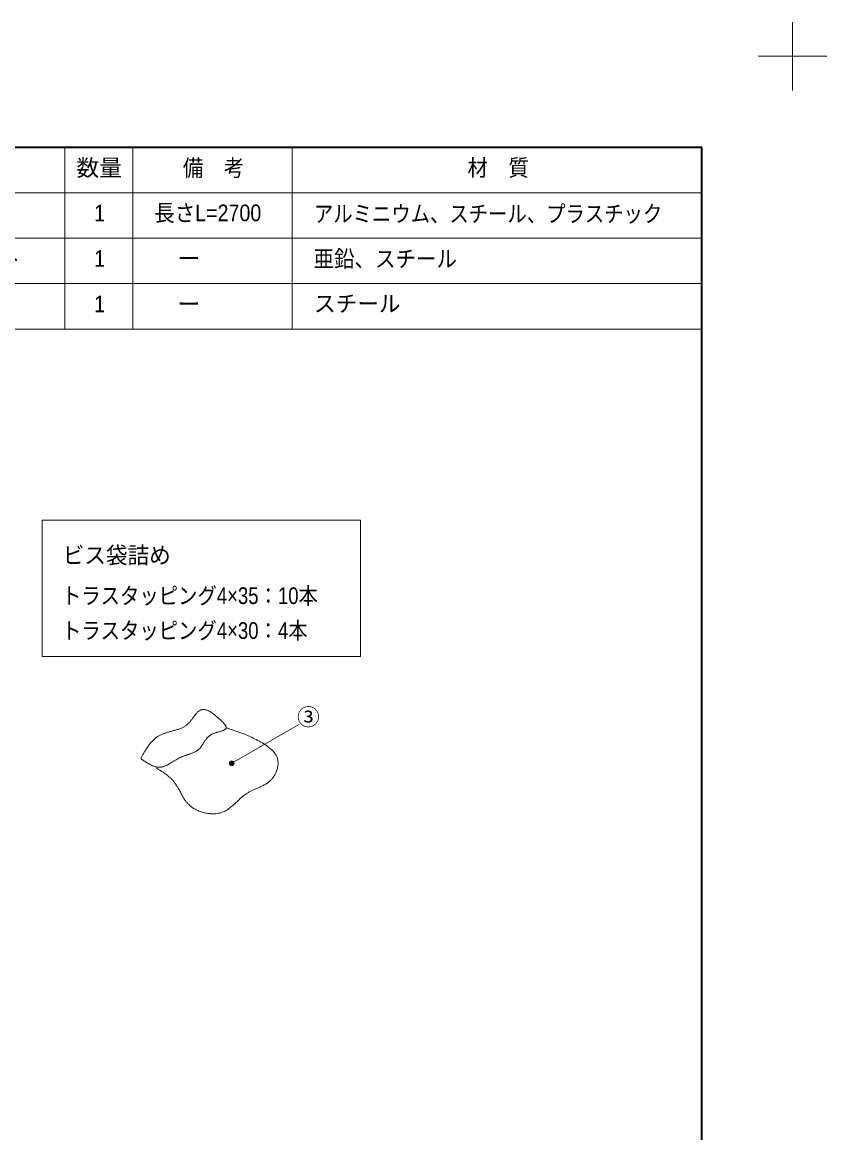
# Model space of a CAD drawing. Units: millimetres on the paper. Extents: x -396 to 396, y -304 to 304.
# Drawn here: x -138.1 to 38.8, y 60.2 to 304.5 of the extents above; entities that cross this region are included whole.
import ezdxf
from ezdxf.enums import TextEntityAlignment as Align

# ---------------------------------------------------------------- set-up
doc = ezdxf.new("R2010")
doc.units = ezdxf.units.MM
doc.linetypes.add('USER2', pattern=[1.11, 0.71, -0.4])
for name, color, linetype, lineweight in [('0-3_1図面枠', 7, 'Continuous', 20), ('0-4_2寸法-3', 7, 'Continuous', 15), ('0-5_3一般', 7, 'USER2', 15)]:
    doc.layers.add(name, color=color, linetype=linetype, lineweight=lineweight)
doc.styles.add('ＭＳ Ｐゴシック', font='')
doc.styles.get('ＭＳ Ｐゴシック').set_extended_font_data('MS PGothic')

# ---------------------------------------------------------------- blocks, each defined once
blk = doc.blocks.new('グループ')
at = {"layer": '0-3_1図面枠', "lineweight": 15}
for p, q in [((210, 289.5), (210, 304.5)), ((217.5, 297), (202.5, 297))]:
    blk.add_line(p, q, dxfattribs=at)
blk = doc.blocks.new('グループ-2')
at = {"layer": '0-3_1図面枠', "lineweight": 35}
blk.add_lwpolyline([(-190, 277), (190, 277), (190, -277), (-190, -277)], close=True, dxfattribs=at)
blk = doc.blocks.new('図面枠')
at = {"layer": '0-3_1図面枠'}
for name in ['グループ', 'グループ-2']:
    blk.add_blockref(name, (0, 0), dxfattribs=at)
blk = doc.blocks.new('グループ-7')
at = {"layer": '0-5_3一般', "linetype": 'Continuous'}
for points in [[(77.715, 150.871), (77.8, 150.98), (77.885, 151.09), (77.971, 151.201), (78.056, 151.315), (78.141, 151.43), (78.226, 151.547), (78.311, 151.665), (78.397, 151.784), (78.485, 151.902), (78.574, 152.017), (78.666, 152.13), (78.759, 152.242), (78.854, 152.351), (78.952, 152.459), (79.051, 152.565), (79.152, 152.669), (79.255, 152.771), (79.36, 152.871), (79.468, 152.963), (79.578, 153.045), (79.691, 153.115), (79.808, 153.175), (79.927, 153.224), (80.049, 153.262), (80.174, 153.29), (80.302, 153.306), (80.433, 153.312), (80.567, 153.307), (80.703, 153.292), (80.838, 153.271), (80.972, 153.243), (81.105, 153.21), (81.237, 153.171), (81.368, 153.125), (81.498, 153.074), (81.626, 153.017), (81.754, 152.953), (81.88, 152.884), (82.005, 152.809)], [(82.005, 152.809), (82.128, 152.729), (82.25, 152.649), (82.368, 152.568), (82.485, 152.486), (82.6, 152.403), (82.712, 152.32), (82.821, 152.235), (82.929, 152.149), (83.034, 152.063), (83.137, 151.976), (83.238, 151.887), (83.338, 151.799), (83.439, 151.711), (83.539, 151.624), (83.639, 151.537), (83.739, 151.451), (83.839, 151.365), (83.939, 151.279), (84.039, 151.194), (84.139, 151.109), (84.238, 151.025), (84.338, 150.941), (84.436, 150.853), (84.532, 150.763), (84.627, 150.669), (84.72, 150.572), (84.811, 150.473), (84.901, 150.37), (84.989, 150.264), (85.075, 150.154), (85.16, 150.042), (85.243, 149.927), (85.318, 149.812), (85.38, 149.704), (85.429, 149.603), (85.464, 149.507), (85.486, 149.417), (85.494, 149.334), (85.488, 149.257)], [(71.785, 148.021), (71.947, 148.082), (72.111, 148.14), (72.277, 148.195), (72.445, 148.247), (72.617, 148.3), (72.792, 148.352), (72.97, 148.404), (73.153, 148.457), (73.339, 148.509), (73.529, 148.562), (73.722, 148.615), (73.92, 148.668), (74.12, 148.721), (74.325, 148.774), (74.53, 148.828), (74.729, 148.885), (74.922, 148.945), (75.109, 149.007), (75.289, 149.073), (75.463, 149.142), (75.63, 149.213), (75.791, 149.288), (75.946, 149.365), (76.095, 149.445), (76.237, 149.529), (76.373, 149.614), (76.505, 149.701), (76.631, 149.79), (76.752, 149.88), (76.869, 149.972), (76.98, 150.065), (77.086, 150.16), (77.186, 150.257), (77.282, 150.355), (77.373, 150.455), (77.459, 150.557), (77.544, 150.66), (77.63, 150.765), (77.715, 150.871)], [(85.488, 149.257), (85.469, 149.186), (85.436, 149.121), (85.39, 149.063), (85.33, 149.01), (85.265, 148.96), (85.196, 148.912), (85.123, 148.866), (85.046, 148.821), (84.966, 148.778), (84.882, 148.736), (84.794, 148.697), (84.702, 148.659), (84.607, 148.623), (84.508, 148.588), (84.406, 148.555), (84.301, 148.522), (84.195, 148.489), (84.088, 148.457), (83.978, 148.424), (83.867, 148.392), (83.754, 148.359), (83.639, 148.327), (83.523, 148.295), (83.405, 148.263), (83.285, 148.231), (83.165, 148.198), (83.046, 148.161), (82.928, 148.121), (82.812, 148.079), (82.697, 148.032), (82.583, 147.983), (82.47, 147.931), (82.359, 147.875), (82.248, 147.816), (82.139, 147.754), (82.031, 147.689), (81.925, 147.619), (81.822, 147.545), (81.72, 147.466)], [(95.799, 144.126), (95.63, 144.304), (95.447, 144.485), (95.251, 144.666), (95.04, 144.848), (94.813, 145.031), (94.571, 145.214), (94.314, 145.398), (94.042, 145.583), (93.755, 145.767), (93.452, 145.953), (93.134, 146.139), (92.801, 146.325), (92.453, 146.512), (92.097, 146.697), (91.744, 146.875), (91.393, 147.047), (91.046, 147.211), (90.701, 147.369), (90.36, 147.521), (90.021, 147.666), (89.685, 147.804), (89.353, 147.935), (89.023, 148.06), (88.696, 148.178), (88.373, 148.292), (88.057, 148.402), (87.746, 148.51), (87.442, 148.616), (87.143, 148.719), (86.851, 148.819), (86.565, 148.917), (86.284, 149.011), (86.01, 149.104), (85.742, 149.194), (85.48, 149.281), (85.48, 149.281)], [(66.692, 142.537), (66.765, 142.666), (66.842, 142.801), (66.922, 142.942), (67.006, 143.089), (67.093, 143.241), (67.184, 143.399), (67.278, 143.563), (67.376, 143.733), (67.477, 143.908), (67.582, 144.089), (67.69, 144.275), (67.803, 144.462), (67.92, 144.648), (68.042, 144.832), (68.169, 145.016), (68.3, 145.199), (68.436, 145.381), (68.576, 145.561), (68.722, 145.741), (68.871, 145.92), (69.026, 146.097), (69.184, 146.272), (69.34, 146.438), (69.496, 146.595), (69.651, 146.743), (69.805, 146.881), (69.958, 147.011), (70.109, 147.132), (70.26, 147.243), (70.41, 147.346), (70.558, 147.44), (70.706, 147.524), (70.854, 147.603), (71.005, 147.679), (71.157, 147.753), (71.311, 147.824), (71.467, 147.893), (71.625, 147.958), (71.785, 148.021)], [(81.72, 147.466), (81.62, 147.382), (81.523, 147.294), (81.427, 147.201), (81.334, 147.103), (81.243, 147), (81.154, 146.893), (81.067, 146.782), (80.982, 146.666), (80.899, 146.55), (80.818, 146.434), (80.738, 146.317), (80.66, 146.2), (80.585, 146.082), (80.51, 145.964), (80.438, 145.846), (80.368, 145.727), (80.299, 145.607), (80.232, 145.487), (80.163, 145.369), (80.09, 145.255), (80.013, 145.144), (79.932, 145.037), (79.847, 144.934), (79.757, 144.834), (79.663, 144.738), (79.565, 144.645), (79.463, 144.556), (79.357, 144.471), (79.246, 144.389), (79.134, 144.31), (79.019, 144.234), (78.903, 144.161), (78.784, 144.091), (78.664, 144.024), (78.541, 143.959), (78.417, 143.898), (78.291, 143.839), (78.162, 143.784), (78.032, 143.731)], [(68.312, 141.468), (68.197, 141.536), (68.085, 141.603), (67.976, 141.669), (67.87, 141.736), (67.767, 141.802), (67.666, 141.868), (67.569, 141.933), (67.474, 141.998), (67.383, 142.061), (67.294, 142.122), (67.208, 142.18), (67.126, 142.237), (67.046, 142.292), (66.969, 142.345), (66.896, 142.396), (66.825, 142.445), (66.757, 142.492), (66.692, 142.537)], [(78.032, 143.731), (77.901, 143.681), (77.769, 143.631), (77.638, 143.583), (77.508, 143.536), (77.377, 143.489), (77.247, 143.444), (77.117, 143.4), (76.987, 143.356), (76.858, 143.314), (76.728, 143.273), (76.599, 143.233), (76.471, 143.191), (76.342, 143.148), (76.214, 143.103), (76.086, 143.056), (75.959, 143.006), (75.832, 142.955), (75.705, 142.901), (75.579, 142.846), (75.452, 142.788), (75.326, 142.729), (75.201, 142.667), (75.076, 142.604), (74.951, 142.539), (74.826, 142.472), (74.702, 142.403), (74.578, 142.333), (74.454, 142.261), (74.331, 142.187), (74.208, 142.112), (74.085, 142.035), (73.963, 141.956), (73.84, 141.876), (73.718, 141.798), (73.596, 141.721), (73.475, 141.645), (73.353, 141.57), (73.231, 141.497), (73.11, 141.424)], [(95.729, 138.298), (95.828, 138.434), (95.923, 138.57), (96.012, 138.705), (96.096, 138.84), (96.176, 138.976), (96.25, 139.111), (96.32, 139.246), (96.384, 139.381), (96.444, 139.516), (96.501, 139.652), (96.553, 139.789), (96.603, 139.927), (96.649, 140.065), (96.691, 140.205), (96.73, 140.345), (96.765, 140.487), (96.797, 140.629), (96.826, 140.772), (96.851, 140.916), (96.871, 141.062), (96.886, 141.208), (96.894, 141.357), (96.895, 141.506), (96.891, 141.658), (96.88, 141.811), (96.863, 141.966), (96.839, 142.122), (96.809, 142.279), (96.773, 142.439), (96.73, 142.599), (96.679, 142.762), (96.615, 142.926), (96.538, 143.092), (96.448, 143.26), (96.344, 143.429), (96.228, 143.601), (96.098, 143.774), (95.955, 143.949), (95.799, 144.126)], [(73.11, 141.424), (72.988, 141.353), (72.867, 141.283), (72.746, 141.214), (72.624, 141.147), (72.503, 141.082), (72.382, 141.022), (72.261, 140.965), (72.139, 140.913), (72.017, 140.864), (71.896, 140.82), (71.774, 140.779), (71.652, 140.743), (71.53, 140.71), (71.408, 140.681), (71.286, 140.657), (71.163, 140.638), (71.041, 140.624), (70.918, 140.615), (70.795, 140.612), (70.671, 140.615), (70.548, 140.622), (70.424, 140.635), (70.3, 140.653), (70.176, 140.677), (70.052, 140.706), (69.927, 140.739), (69.803, 140.776), (69.678, 140.817), (69.553, 140.861), (69.428, 140.908), (69.303, 140.959), (69.177, 141.013), (69.052, 141.07), (68.926, 141.131), (68.8, 141.196), (68.674, 141.264), (68.551, 141.332), (68.43, 141.4), (68.312, 141.468)], [(70.071, 140.474), (70.197, 140.396), (70.326, 140.316), (70.457, 140.234), (70.591, 140.15), (70.728, 140.064), (70.867, 139.976), (71.009, 139.886), (71.154, 139.794), (71.301, 139.7), (71.45, 139.604), (71.603, 139.506), (71.755, 139.406), (71.905, 139.305), (72.053, 139.201), (72.2, 139.096), (72.343, 138.989), (72.485, 138.88), (72.625, 138.769), (72.762, 138.656), (72.898, 138.541), (73.031, 138.424), (73.162, 138.306), (73.291, 138.185), (73.417, 138.062), (73.541, 137.937), (73.662, 137.81), (73.781, 137.68), (73.897, 137.548), (74.01, 137.414), (74.121, 137.277), (74.23, 137.139), (74.336, 136.998), (74.439, 136.854), (74.541, 136.707), (74.642, 136.555), (74.742, 136.398), (74.842, 136.236), (74.941, 136.069), (75.039, 135.897)], [(89.492, 134.504), (89.65, 134.619), (89.805, 134.726), (89.958, 134.825), (90.108, 134.917), (90.259, 135.006), (90.412, 135.093), (90.566, 135.178), (90.722, 135.261), (90.879, 135.343), (91.038, 135.422), (91.197, 135.499), (91.359, 135.574), (91.522, 135.647), (91.686, 135.718), (91.852, 135.788), (92.02, 135.86), (92.192, 135.934), (92.366, 136.011), (92.543, 136.091), (92.723, 136.173), (92.905, 136.257), (93.09, 136.345), (93.278, 136.434), (93.469, 136.527), (93.663, 136.622), (93.857, 136.719), (94.045, 136.82), (94.225, 136.925), (94.398, 137.033), (94.564, 137.145), (94.722, 137.26), (94.873, 137.379), (95.016, 137.502), (95.152, 137.628), (95.28, 137.757), (95.402, 137.891), (95.516, 138.026), (95.625, 138.162), (95.729, 138.298)], [(75.039, 135.897), (75.136, 135.72), (75.233, 135.538), (75.329, 135.351), (75.424, 135.159), (75.518, 134.962), (75.613, 134.768), (75.709, 134.578), (75.806, 134.394), (75.905, 134.216), (76.004, 134.042), (76.105, 133.874), (76.207, 133.712), (76.31, 133.554), (76.415, 133.402), (76.521, 133.256), (76.627, 133.114), (76.737, 132.976), (76.85, 132.842), (76.966, 132.71), (77.086, 132.582), (77.209, 132.457), (77.335, 132.334), (77.465, 132.215), (77.598, 132.099), (77.734, 131.986), (77.873, 131.876), (78.017, 131.77), (78.168, 131.665), (78.329, 131.563), (78.499, 131.462), (78.68, 131.364), (78.87, 131.267), (79.069, 131.173), (79.279, 131.081), (79.498, 130.99), (79.727, 130.902), (79.965, 130.816), (80.213, 130.732), (80.466, 130.656)], [(80.466, 130.656), (80.723, 130.589), (80.984, 130.531), (81.248, 130.483), (81.517, 130.444), (81.789, 130.414), (82.065, 130.393), (82.346, 130.382), (82.63, 130.379), (82.918, 130.386), (83.209, 130.403), (83.496, 130.433), (83.778, 130.477), (84.055, 130.536), (84.326, 130.609), (84.591, 130.697), (84.851, 130.799), (85.106, 130.915), (85.355, 131.046), (85.599, 131.191), (85.837, 131.35), (86.07, 131.523), (86.298, 131.698), (86.521, 131.874), (86.739, 132.05), (86.952, 132.226), (87.161, 132.403), (87.364, 132.58), (87.563, 132.758), (87.757, 132.936), (87.947, 133.115), (88.131, 133.294), (88.311, 133.472), (88.488, 133.643), (88.662, 133.807), (88.833, 133.962), (89.002, 134.11), (89.168, 134.249), (89.332, 134.38), (89.492, 134.504)]]:
    blk.add_lwpolyline(points, dxfattribs=at)
blk = doc.blocks.new('グループ-8')
at = {"layer": '0-3_1図面枠', "lineweight": 15}
for p, q in [((-5, 277), (-5, 237)), ((50, 277), (50, 237)), ((65, 277), (65, 237)), ((100, 277), (100, 237)), ((-20, 267), (190, 267)), ((-20, 257), (190, 257)), ((-20, 247), (190, 247))]:
    blk.add_line(p, q, dxfattribs=at)
blk.add_lwpolyline([(-20, 277), (190, 277), (190, 237), (-20, 237)], close=True, dxfattribs=at)
blk = doc.blocks.new('グループ-9')
at = {"layer": '0-3_1図面枠'}
blk.add_blockref('グループ-8', (0, 0), dxfattribs=at)
at = {"layer": '0-3_1図面枠', "style": 'ＭＳ Ｐゴシック'}
for s, height, width, p in [('部\u3000品', 3.666, 0.9, (16.071, 269.527)), ('備\u3000考', 3.666, 0.9, (75.958, 269.517)), ('材\u3000質', 3.666, 0.9, (138.526, 269.564)), ('アルミポール', 3.669, 0.9, (-0.23, 259.393)), ('1', 3.666, 0.9, (56.473, 259.595)), ('長さL=2700', 3.666, 0.9, (69.672, 259.622)), ('アルミニウム、スチール、プラスチック', 3.669, 0.85, (104.77, 259.431)), ('壁面固定金具セット', 3.666, 0.9, (-0.25, 249.517)), ('1', 3.666, 0.9, (56.473, 249.595)), ('亜鉛、スチール', 3.669, 0.9, (104.692, 249.527)), ('ビス袋詰め', 3.666, 0.95, (-0.443, 239.449)), ('1', 3.666, 0.9, (56.473, 239.595)), ('スチール', 3.669, 0.95, (104.807, 239.671))]:
    blk.add_text(s, height=height, dxfattribs=dict(at, width=width)).set_placement(p, align=Align.BOTTOM_LEFT)
for s, p in [('数量', (52.573, 269.546)), ('①', (-14.978, 259.527)), ('②', (-14.978, 249.527)), ('ー', (74.77, 249.603)), ('③', (-14.978, 239.527)), ('ー', (74.77, 239.603))]:
    blk.add_text(s, height=3.666, dxfattribs=at).set_placement(p, align=Align.BOTTOM_LEFT)

msp = doc.modelspace()

# ---------------------------------------------------------------- hatches: boundary and pattern name
at = {"layer": '0-4_2寸法-3'}
msp.add_hatch(color=256, dxfattribs=at).paths.add_polyline_path([(-91.546, 141.489, 1), (-92.547, 141.489, 1)])

# ---------------------------------------------------------------- linework, layer by layer
msp.add_line((-92.046, 141.489), (-77.124, 150.104), dxfattribs=at)
msp.add_lwpolyline([(-133.75, 195), (-63.75, 195), (-63.75, 165), (-133.75, 165)], close=True, dxfattribs=at)
msp.add_circle((-92.046, 141.489), 0.501, dxfattribs=at)

# ---------------------------------------------------------------- block references
at = {"layer": '0-3_1図面枠'}
for name in ['図面枠', 'グループ-9']:
    msp.add_blockref(name, (-178.75, 0), dxfattribs=at)
at = {"layer": '0-5_3一般'}
msp.add_blockref('グループ-7', (-178.75, 0), dxfattribs=at)

# ---------------------------------------------------------------- texts
at = {"layer": '0-4_2寸法-3', "style": 'ＭＳ Ｐゴシック'}
for s, height, width, p in [('ビス袋詰め', 3.666, 0.95, (-129.193, 184.329)), ('トラスタッピング4×35：10本', 3.669, 0.85, (-129.366, 175.419)), ('トラスタッピング4×30：4本', 3.669, 0.85, (-129.366, 167.748))]:
    msp.add_text(s, height=height, dxfattribs=dict(at, width=width)).set_placement(p, align=Align.BOTTOM_LEFT)
msp.add_text('③', height=3.666, dxfattribs=at).set_placement((-77.696, 148.731), align=Align.BOTTOM_LEFT)

doc.saveas('drawing.dxf')
